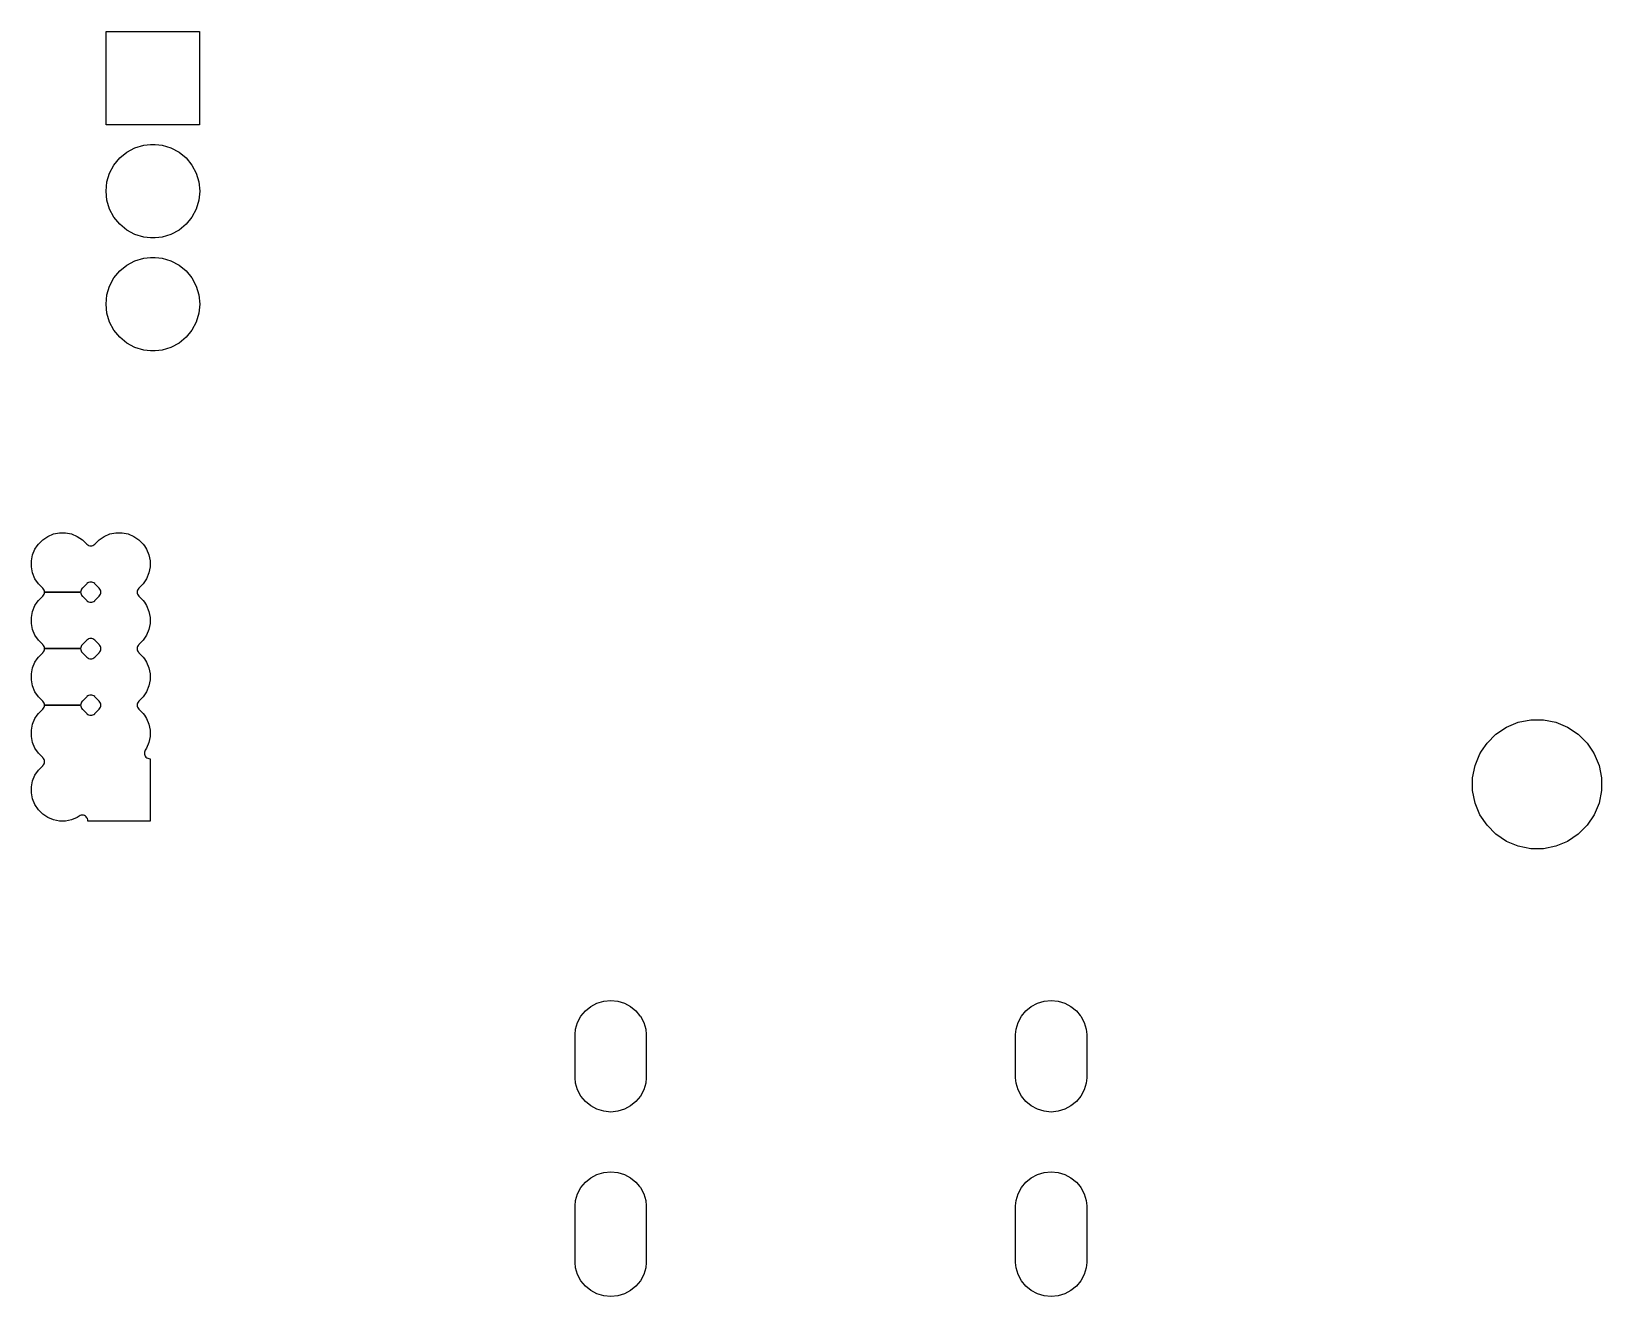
# Model space of a CAD drawing. Extents: x 130.5 to 165.8, y -129.9 to -101.4.
import ezdxf

# ---------------------------------------------------------------- set-up
doc = ezdxf.new("R2010")
doc.units = 0
doc.header["$MEASUREMENT"] = 0
doc.layers.add('BLACK', color=7, linetype='CONTINUOUS')

msp = doc.modelspace()

# ---------------------------------------------------------------- linework, layer by layer
at = {"layer": 'BLACK', "linetype": 'CONTINUOUS'}
for p, q in [((132.21, -103.51), (132.21, -101.41)), ((132.21, -101.41), (134.31, -101.41)), ((134.31, -101.41), (134.31, -103.51)), ((134.31, -103.51), (132.21, -103.51)), ((132.514, -104.254), (132.674, -104.123)), ((132.674, -104.123), (132.856, -104.025)), ((132.856, -104.025), (133.054, -103.965)), ((132.856, -104.025), (132.856, -104.025)), ((133.054, -103.965), (133.131, -103.958)), ((133.131, -103.958), (133.208, -103.95)), ((133.208, -103.95), (133.312, -103.95)), ((133.312, -103.95), (133.389, -103.958)), ((133.389, -103.958), (133.466, -103.965)), ((133.466, -103.965), (133.664, -104.025)), ((133.664, -104.025), (133.664, -104.025)), ((133.664, -104.025), (133.846, -104.123)), ((133.846, -104.123), (134.006, -104.254)), ((132.285, -104.596), (132.383, -104.414)), ((132.383, -104.414), (132.514, -104.254)), ((134.006, -104.254), (134.137, -104.414)), ((134.137, -104.414), (134.235, -104.596)), ((132.205, -105), (132.225, -104.794)), ((132.225, -104.794), (132.285, -104.596)), ((132.285, -104.596), (132.285, -104.596)), ((134.235, -104.596), (134.235, -104.596)), ((134.235, -104.596), (134.295, -104.794)), ((134.295, -104.794), (134.315, -105)), ((132.225, -105.206), (132.205, -105)), ((134.315, -105), (134.295, -105.206)), ((132.285, -105.404), (132.225, -105.206)), ((132.383, -105.586), (132.285, -105.404)), ((132.285, -105.404), (132.285, -105.404)), ((134.235, -105.404), (134.137, -105.586)), ((134.295, -105.206), (134.235, -105.404)), ((134.235, -105.404), (134.235, -105.404)), ((132.514, -105.746), (132.383, -105.586)), ((132.674, -105.877), (132.514, -105.746)), ((132.856, -105.975), (132.674, -105.877)), ((133.846, -105.877), (133.664, -105.975)), ((134.006, -105.746), (133.846, -105.877)), ((134.137, -105.586), (134.006, -105.746)), ((133.054, -106.035), (132.856, -105.975)), ((132.856, -105.975), (132.856, -105.975)), ((133.131, -106.042), (133.054, -106.035)), ((133.208, -106.05), (133.131, -106.042)), ((133.312, -106.05), (133.208, -106.05)), ((133.389, -106.042), (133.312, -106.05)), ((133.466, -106.035), (133.389, -106.042)), ((133.664, -105.975), (133.466, -106.035)), ((133.664, -105.975), (133.664, -105.975)), ((132.674, -106.663), (132.856, -106.565)), ((132.856, -106.565), (133.054, -106.505)), ((132.856, -106.565), (132.856, -106.565)), ((133.054, -106.505), (133.131, -106.498)), ((133.131, -106.498), (133.208, -106.49)), ((133.208, -106.49), (133.312, -106.49)), ((133.312, -106.49), (133.389, -106.498)), ((133.389, -106.498), (133.466, -106.505)), ((133.466, -106.505), (133.664, -106.565)), ((133.664, -106.565), (133.664, -106.565)), ((133.664, -106.565), (133.846, -106.663)), ((132.383, -106.954), (132.514, -106.794)), ((132.514, -106.794), (132.674, -106.663)), ((133.846, -106.663), (134.006, -106.794)), ((134.006, -106.794), (134.137, -106.954)), ((132.225, -107.334), (132.285, -107.136)), ((132.285, -107.136), (132.383, -106.954)), ((132.285, -107.136), (132.285, -107.136)), ((134.137, -106.954), (134.235, -107.136)), ((134.235, -107.136), (134.235, -107.136)), ((134.235, -107.136), (134.295, -107.334)), ((132.205, -107.54), (132.225, -107.334)), ((132.225, -107.746), (132.205, -107.54)), ((134.295, -107.334), (134.315, -107.54)), ((134.315, -107.54), (134.295, -107.746)), ((132.285, -107.944), (132.225, -107.746)), ((132.383, -108.126), (132.285, -107.944)), ((132.285, -107.944), (132.285, -107.944)), ((134.235, -107.944), (134.137, -108.126)), ((134.295, -107.746), (134.235, -107.944)), ((134.235, -107.944), (134.235, -107.944)), ((132.514, -108.286), (132.383, -108.126)), ((132.674, -108.417), (132.514, -108.286)), ((134.006, -108.286), (133.846, -108.417)), ((134.137, -108.126), (134.006, -108.286)), ((132.856, -108.515), (132.674, -108.417)), ((133.054, -108.575), (132.856, -108.515)), ((132.856, -108.515), (132.856, -108.515)), ((133.131, -108.582), (133.054, -108.575)), ((133.208, -108.59), (133.131, -108.582)), ((133.312, -108.59), (133.208, -108.59)), ((133.389, -108.582), (133.312, -108.59)), ((133.466, -108.575), (133.389, -108.582)), ((133.664, -108.515), (133.466, -108.575)), ((133.846, -108.417), (133.664, -108.515)), ((133.664, -108.515), (133.664, -108.515)), ((130.658, -112.975), (130.684, -112.936)), ((130.684, -112.936), (130.782, -112.838)), ((130.782, -112.838), (130.896, -112.762)), ((130.896, -112.762), (131.024, -112.709)), ((130.896, -112.762), (130.896, -112.762)), ((131.024, -112.709), (131.159, -112.682)), ((131.159, -112.682), (131.297, -112.682)), ((131.297, -112.682), (131.432, -112.709)), ((131.432, -112.709), (131.56, -112.762)), ((131.56, -112.762), (131.56, -112.762)), ((131.56, -112.762), (131.674, -112.838)), ((131.674, -112.838), (131.772, -112.936)), ((131.772, -112.936), (131.772, -112.936)), ((131.772, -112.936), (131.775, -112.939)), ((131.775, -112.939), (131.794, -112.954)), ((131.932, -112.954), (131.951, -112.939)), ((131.951, -112.939), (131.954, -112.936)), ((131.954, -112.936), (132.052, -112.838)), ((131.954, -112.936), (131.954, -112.936)), ((132.052, -112.838), (132.166, -112.762)), ((132.166, -112.762), (132.294, -112.709)), ((132.166, -112.762), (132.166, -112.762)), ((132.294, -112.709), (132.429, -112.682)), ((132.429, -112.682), (132.567, -112.682)), ((132.567, -112.682), (132.702, -112.709)), ((132.702, -112.709), (132.83, -112.762)), ((132.83, -112.762), (132.83, -112.762)), ((132.83, -112.762), (132.944, -112.838)), ((132.944, -112.838), (133.042, -112.936)), ((133.042, -112.936), (133.068, -112.975)), ((130.528, -113.313), (130.555, -113.178)), ((130.555, -113.178), (130.608, -113.05)), ((130.608, -113.05), (130.658, -112.975)), ((131.794, -112.954), (131.815, -112.966)), ((131.815, -112.966), (131.839, -112.973)), ((131.839, -112.973), (131.863, -112.975)), ((131.863, -112.975), (131.887, -112.973)), ((131.887, -112.973), (131.911, -112.966)), ((131.911, -112.966), (131.932, -112.954)), ((133.068, -112.975), (133.118, -113.05)), ((133.118, -113.05), (133.171, -113.178)), ((133.171, -113.178), (133.198, -113.313)), ((130.528, -113.451), (130.528, -113.313)), ((130.555, -113.586), (130.528, -113.451)), ((130.608, -113.714), (130.555, -113.586)), ((133.171, -113.586), (133.118, -113.714)), ((133.198, -113.451), (133.171, -113.586)), ((133.198, -113.313), (133.198, -113.451)), ((130.684, -113.828), (130.608, -113.714)), ((130.608, -113.714), (130.608, -113.714)), ((130.782, -113.926), (130.684, -113.828)), ((130.785, -113.929), (130.782, -113.926)), ((130.782, -113.926), (130.782, -113.926)), ((130.8, -113.948), (130.785, -113.929)), ((130.812, -113.969), (130.8, -113.948)), ((130.819, -113.993), (130.812, -113.969)), ((130.821, -114.017), (130.819, -113.993)), ((131.637, -113.993), (131.635, -114.017)), ((131.644, -113.969), (131.637, -113.993)), ((131.656, -113.948), (131.644, -113.969)), ((131.671, -113.929), (131.656, -113.948)), ((131.674, -113.926), (131.671, -113.929)), ((131.772, -113.828), (131.674, -113.926)), ((131.674, -113.926), (131.674, -113.926)), ((131.775, -113.825), (131.772, -113.828)), ((131.772, -113.828), (131.772, -113.828)), ((131.794, -113.81), (131.775, -113.825)), ((131.815, -113.798), (131.794, -113.81)), ((131.839, -113.791), (131.815, -113.798)), ((131.863, -113.789), (131.839, -113.791)), ((131.887, -113.791), (131.863, -113.789)), ((131.911, -113.798), (131.887, -113.791)), ((131.932, -113.81), (131.911, -113.798)), ((131.951, -113.825), (131.932, -113.81)), ((131.954, -113.828), (131.951, -113.825)), ((132.052, -113.926), (131.954, -113.828)), ((131.954, -113.828), (131.954, -113.828)), ((132.055, -113.929), (132.052, -113.926)), ((132.052, -113.926), (132.052, -113.926)), ((132.07, -113.948), (132.055, -113.929)), ((132.082, -113.969), (132.07, -113.948)), ((132.089, -113.993), (132.082, -113.969)), ((132.091, -114.017), (132.089, -113.993)), ((132.907, -113.993), (132.905, -114.017)), ((132.914, -113.969), (132.907, -113.993)), ((132.926, -113.948), (132.914, -113.969)), ((132.941, -113.929), (132.926, -113.948)), ((132.944, -113.926), (132.941, -113.929)), ((133.042, -113.828), (132.944, -113.926)), ((132.944, -113.926), (132.944, -113.926)), ((133.118, -113.714), (133.042, -113.828)), ((133.118, -113.714), (133.118, -113.714)), ((130.555, -114.448), (130.608, -114.32)), ((130.608, -114.32), (130.658, -114.245)), ((130.658, -114.245), (130.684, -114.206)), ((130.684, -114.206), (130.782, -114.108)), ((130.782, -114.108), (130.785, -114.105)), ((130.782, -114.108), (130.782, -114.108)), ((130.785, -114.105), (130.8, -114.086)), ((130.8, -114.086), (130.812, -114.065)), ((130.812, -114.065), (130.819, -114.041)), ((130.819, -114.041), (130.821, -114.017)), ((130.821, -114.017), (131.635, -114.017)), ((131.635, -114.017), (130.821, -114.017)), ((131.635, -114.017), (131.637, -114.041)), ((131.637, -114.041), (131.644, -114.065)), ((131.644, -114.065), (131.656, -114.086)), ((131.656, -114.086), (131.671, -114.105)), ((131.671, -114.105), (131.674, -114.108)), ((131.674, -114.108), (131.674, -114.108)), ((131.674, -114.108), (131.772, -114.206)), ((131.772, -114.206), (131.772, -114.206)), ((131.772, -114.206), (131.775, -114.209)), ((131.775, -114.209), (131.794, -114.224)), ((131.794, -114.224), (131.815, -114.236)), ((131.815, -114.236), (131.839, -114.243)), ((131.839, -114.243), (131.863, -114.245)), ((131.863, -114.245), (131.887, -114.243)), ((131.887, -114.243), (131.911, -114.236)), ((131.911, -114.236), (131.932, -114.224)), ((131.932, -114.224), (131.951, -114.209)), ((131.951, -114.209), (131.954, -114.206)), ((131.954, -114.206), (132.052, -114.108)), ((131.954, -114.206), (131.954, -114.206)), ((132.052, -114.108), (132.055, -114.105)), ((132.052, -114.108), (132.052, -114.108)), ((132.055, -114.105), (132.07, -114.086)), ((132.07, -114.086), (132.082, -114.065)), ((132.082, -114.065), (132.089, -114.041)), ((132.089, -114.041), (132.091, -114.017)), ((132.905, -114.017), (132.907, -114.041)), ((132.907, -114.041), (132.914, -114.065)), ((132.914, -114.065), (132.926, -114.086)), ((132.926, -114.086), (132.941, -114.105)), ((132.941, -114.105), (132.944, -114.108)), ((132.944, -114.108), (132.944, -114.108)), ((132.944, -114.108), (133.042, -114.206)), ((133.042, -114.206), (133.068, -114.245)), ((133.068, -114.245), (133.118, -114.32)), ((133.118, -114.32), (133.171, -114.448)), ((130.528, -114.583), (130.555, -114.448)), ((130.528, -114.721), (130.528, -114.583)), ((133.171, -114.448), (133.198, -114.583)), ((133.198, -114.583), (133.198, -114.721)), ((130.555, -114.856), (130.528, -114.721)), ((130.608, -114.984), (130.555, -114.856)), ((130.684, -115.098), (130.608, -114.984)), ((130.608, -114.984), (130.608, -114.984)), ((131.815, -115.068), (131.794, -115.08)), ((131.839, -115.061), (131.815, -115.068)), ((131.863, -115.059), (131.839, -115.061)), ((131.887, -115.061), (131.863, -115.059)), ((131.911, -115.068), (131.887, -115.061)), ((131.932, -115.08), (131.911, -115.068)), ((133.118, -114.984), (133.042, -115.098)), ((133.171, -114.856), (133.118, -114.984)), ((133.118, -114.984), (133.118, -114.984)), ((133.198, -114.721), (133.171, -114.856)), ((130.782, -115.196), (130.684, -115.098)), ((130.684, -115.476), (130.782, -115.378)), ((130.785, -115.199), (130.782, -115.196)), ((130.782, -115.196), (130.782, -115.196)), ((130.782, -115.378), (130.785, -115.375)), ((130.782, -115.378), (130.782, -115.378)), ((130.8, -115.218), (130.785, -115.199)), ((130.785, -115.375), (130.8, -115.356)), ((130.812, -115.239), (130.8, -115.218)), ((130.8, -115.356), (130.812, -115.335)), ((130.819, -115.263), (130.812, -115.239)), ((130.812, -115.335), (130.819, -115.311)), ((130.821, -115.287), (130.819, -115.263)), ((130.819, -115.311), (130.821, -115.287)), ((130.821, -115.287), (131.635, -115.287)), ((131.635, -115.287), (130.821, -115.287)), ((131.637, -115.263), (131.635, -115.287)), ((131.635, -115.287), (131.637, -115.311)), ((131.644, -115.239), (131.637, -115.263)), ((131.637, -115.311), (131.644, -115.335)), ((131.656, -115.218), (131.644, -115.239)), ((131.644, -115.335), (131.656, -115.356)), ((131.671, -115.199), (131.656, -115.218)), ((131.656, -115.356), (131.671, -115.375)), ((131.674, -115.196), (131.671, -115.199)), ((131.671, -115.375), (131.674, -115.378)), ((131.772, -115.098), (131.674, -115.196)), ((131.674, -115.196), (131.674, -115.196)), ((131.674, -115.378), (131.674, -115.378)), ((131.674, -115.378), (131.772, -115.476)), ((131.775, -115.095), (131.772, -115.098)), ((131.772, -115.098), (131.772, -115.098)), ((131.794, -115.08), (131.775, -115.095)), ((131.951, -115.095), (131.932, -115.08)), ((131.954, -115.098), (131.951, -115.095)), ((132.052, -115.196), (131.954, -115.098)), ((131.954, -115.098), (131.954, -115.098)), ((131.954, -115.476), (132.052, -115.378)), ((132.055, -115.199), (132.052, -115.196)), ((132.052, -115.196), (132.052, -115.196)), ((132.052, -115.378), (132.055, -115.375)), ((132.052, -115.378), (132.052, -115.378)), ((132.07, -115.218), (132.055, -115.199)), ((132.055, -115.375), (132.07, -115.356)), ((132.082, -115.239), (132.07, -115.218)), ((132.07, -115.356), (132.082, -115.335)), ((132.089, -115.263), (132.082, -115.239)), ((132.082, -115.335), (132.089, -115.311)), ((132.091, -115.287), (132.089, -115.263)), ((132.089, -115.311), (132.091, -115.287)), ((132.907, -115.263), (132.905, -115.287)), ((132.905, -115.287), (132.907, -115.311)), ((132.914, -115.239), (132.907, -115.263)), ((132.907, -115.311), (132.914, -115.335)), ((132.926, -115.218), (132.914, -115.239)), ((132.914, -115.335), (132.926, -115.356)), ((132.941, -115.199), (132.926, -115.218)), ((132.926, -115.356), (132.941, -115.375)), ((132.944, -115.196), (132.941, -115.199)), ((132.941, -115.375), (132.944, -115.378)), ((133.042, -115.098), (132.944, -115.196)), ((132.944, -115.196), (132.944, -115.196)), ((132.944, -115.378), (132.944, -115.378)), ((132.944, -115.378), (133.042, -115.476)), ((130.528, -115.853), (130.555, -115.718)), ((130.555, -115.718), (130.608, -115.59)), ((130.608, -115.59), (130.658, -115.515)), ((130.658, -115.515), (130.684, -115.476)), ((131.772, -115.476), (131.772, -115.476)), ((131.772, -115.476), (131.775, -115.479)), ((131.775, -115.479), (131.794, -115.494)), ((131.794, -115.494), (131.815, -115.506)), ((131.815, -115.506), (131.839, -115.513)), ((131.839, -115.513), (131.863, -115.515)), ((131.863, -115.515), (131.887, -115.513)), ((131.887, -115.513), (131.911, -115.506)), ((131.911, -115.506), (131.932, -115.494)), ((131.932, -115.494), (131.951, -115.479)), ((131.951, -115.479), (131.954, -115.476)), ((131.954, -115.476), (131.954, -115.476)), ((133.042, -115.476), (133.068, -115.515)), ((133.068, -115.515), (133.118, -115.59)), ((133.118, -115.59), (133.171, -115.718)), ((133.171, -115.718), (133.198, -115.853)), ((130.528, -115.991), (130.528, -115.853)), ((130.555, -116.126), (130.528, -115.991)), ((130.608, -116.254), (130.555, -116.126)), ((133.171, -116.126), (133.118, -116.254)), ((133.198, -115.991), (133.171, -116.126)), ((133.198, -115.853), (133.198, -115.991)), ((130.684, -116.368), (130.608, -116.254)), ((130.608, -116.254), (130.608, -116.254)), ((130.782, -116.466), (130.684, -116.368)), ((130.785, -116.469), (130.782, -116.466)), ((130.782, -116.466), (130.782, -116.466)), ((130.8, -116.488), (130.785, -116.469)), ((131.671, -116.469), (131.656, -116.488)), ((131.674, -116.466), (131.671, -116.469)), ((131.772, -116.368), (131.674, -116.466)), ((131.674, -116.466), (131.674, -116.466)), ((131.775, -116.365), (131.772, -116.368)), ((131.772, -116.368), (131.772, -116.368)), ((131.794, -116.35), (131.775, -116.365)), ((131.815, -116.338), (131.794, -116.35)), ((131.839, -116.331), (131.815, -116.338)), ((131.863, -116.329), (131.839, -116.331)), ((131.887, -116.331), (131.863, -116.329)), ((131.911, -116.338), (131.887, -116.331)), ((131.932, -116.35), (131.911, -116.338)), ((131.951, -116.365), (131.932, -116.35)), ((131.954, -116.368), (131.951, -116.365)), ((132.052, -116.466), (131.954, -116.368)), ((131.954, -116.368), (131.954, -116.368)), ((132.055, -116.469), (132.052, -116.466)), ((132.052, -116.466), (132.052, -116.466)), ((132.07, -116.488), (132.055, -116.469)), ((132.941, -116.469), (132.926, -116.488)), ((132.944, -116.466), (132.941, -116.469)), ((133.042, -116.368), (132.944, -116.466)), ((132.944, -116.466), (132.944, -116.466)), ((133.118, -116.254), (133.042, -116.368)), ((133.118, -116.254), (133.118, -116.254)), ((130.608, -116.86), (130.658, -116.785)), ((130.658, -116.785), (130.684, -116.746)), ((130.684, -116.746), (130.782, -116.648)), ((130.782, -116.648), (130.785, -116.645)), ((130.782, -116.648), (130.782, -116.648)), ((130.785, -116.645), (130.8, -116.626)), ((130.812, -116.509), (130.8, -116.488)), ((130.8, -116.626), (130.812, -116.605)), ((130.819, -116.533), (130.812, -116.509)), ((130.812, -116.605), (130.819, -116.581)), ((130.821, -116.557), (130.819, -116.533)), ((130.819, -116.581), (130.821, -116.557)), ((130.821, -116.557), (131.635, -116.557)), ((131.635, -116.557), (130.821, -116.557)), ((131.637, -116.533), (131.635, -116.557)), ((131.635, -116.557), (131.637, -116.581)), ((131.644, -116.509), (131.637, -116.533)), ((131.637, -116.581), (131.644, -116.605)), ((131.656, -116.488), (131.644, -116.509)), ((131.644, -116.605), (131.656, -116.626)), ((131.656, -116.626), (131.671, -116.645)), ((131.671, -116.645), (131.674, -116.648)), ((131.674, -116.648), (131.674, -116.648)), ((131.674, -116.648), (131.772, -116.746)), ((131.772, -116.746), (131.772, -116.746)), ((131.772, -116.746), (131.775, -116.749)), ((131.775, -116.749), (131.794, -116.764)), ((131.794, -116.764), (131.815, -116.776)), ((131.815, -116.776), (131.839, -116.783)), ((131.839, -116.783), (131.863, -116.785)), ((131.863, -116.785), (131.887, -116.783)), ((131.887, -116.783), (131.911, -116.776)), ((131.911, -116.776), (131.932, -116.764)), ((131.932, -116.764), (131.951, -116.749)), ((131.951, -116.749), (131.954, -116.746)), ((131.954, -116.746), (132.052, -116.648)), ((131.954, -116.746), (131.954, -116.746)), ((132.052, -116.648), (132.055, -116.645)), ((132.052, -116.648), (132.052, -116.648)), ((132.055, -116.645), (132.07, -116.626)), ((132.082, -116.509), (132.07, -116.488)), ((132.07, -116.626), (132.082, -116.605)), ((132.089, -116.533), (132.082, -116.509)), ((132.082, -116.605), (132.089, -116.581)), ((132.091, -116.557), (132.089, -116.533)), ((132.089, -116.581), (132.091, -116.557)), ((132.907, -116.533), (132.905, -116.557)), ((132.905, -116.557), (132.907, -116.581)), ((132.914, -116.509), (132.907, -116.533)), ((132.907, -116.581), (132.914, -116.605)), ((132.926, -116.488), (132.914, -116.509)), ((132.914, -116.605), (132.926, -116.626)), ((132.926, -116.626), (132.941, -116.645)), ((132.941, -116.645), (132.944, -116.648)), ((132.944, -116.648), (132.944, -116.648)), ((132.944, -116.648), (133.042, -116.746)), ((133.042, -116.746), (133.068, -116.785)), ((133.068, -116.785), (133.118, -116.86)), ((130.528, -117.123), (130.555, -116.988)), ((130.528, -117.261), (130.528, -117.123)), ((130.555, -116.988), (130.608, -116.86)), ((133.118, -116.86), (133.171, -116.988)), ((133.171, -116.988), (133.198, -117.123)), ((133.198, -117.123), (133.198, -117.261)), ((163.451, -117.209), (163.688, -117.05)), ((163.688, -117.05), (163.952, -116.941)), ((163.688, -117.05), (163.688, -117.05)), ((163.952, -116.941), (164.232, -116.885)), ((164.232, -116.885), (164.518, -116.885)), ((164.518, -116.885), (164.798, -116.941)), ((164.798, -116.941), (165.062, -117.05)), ((165.062, -117.05), (165.062, -117.05)), ((165.062, -117.05), (165.299, -117.209)), ((130.555, -117.396), (130.528, -117.261)), ((130.608, -117.524), (130.555, -117.396)), ((130.684, -117.638), (130.608, -117.524)), ((130.608, -117.524), (130.608, -117.524)), ((133.118, -117.524), (133.089, -117.568)), ((133.171, -117.396), (133.118, -117.524)), ((133.198, -117.261), (133.171, -117.396)), ((163.129, -117.589), (163.249, -117.411)), ((163.249, -117.411), (163.451, -117.209)), ((165.299, -117.209), (165.501, -117.411)), ((165.501, -117.411), (165.621, -117.589)), ((130.782, -117.736), (130.684, -117.638)), ((130.785, -117.739), (130.782, -117.736)), ((130.782, -117.736), (130.782, -117.736)), ((130.8, -117.758), (130.785, -117.739)), ((130.812, -117.779), (130.8, -117.758)), ((130.8, -117.896), (130.812, -117.875)), ((130.819, -117.803), (130.812, -117.779)), ((130.812, -117.875), (130.819, -117.851)), ((130.821, -117.827), (130.819, -117.803)), ((130.819, -117.851), (130.821, -117.827)), ((133.07, -117.613), (133.068, -117.637)), ((133.068, -117.637), (133.07, -117.661)), ((133.077, -117.589), (133.07, -117.613)), ((133.07, -117.661), (133.077, -117.685)), ((133.089, -117.568), (133.077, -117.589)), ((133.077, -117.685), (133.089, -117.706)), ((133.089, -117.706), (133.104, -117.725)), ((133.104, -117.725), (133.123, -117.741)), ((133.123, -117.741), (133.145, -117.752)), ((133.145, -117.752), (133.168, -117.76)), ((133.168, -117.76), (133.193, -117.762)), ((133.193, -117.762), (133.198, -117.762)), ((133.198, -117.762), (133.198, -119.162)), ((162.981, -117.912), (163.09, -117.648)), ((163.09, -117.648), (163.129, -117.589)), ((165.621, -117.589), (165.66, -117.648)), ((165.66, -117.648), (165.769, -117.912)), ((130.555, -118.258), (130.608, -118.13)), ((130.608, -118.13), (130.684, -118.016)), ((130.684, -118.016), (130.782, -117.918)), ((130.684, -118.016), (130.684, -118.016)), ((130.782, -117.918), (130.785, -117.915)), ((130.782, -117.918), (130.782, -117.918)), ((130.785, -117.915), (130.8, -117.896)), ((162.925, -118.192), (162.981, -117.912)), ((162.925, -118.478), (162.925, -118.192)), ((165.769, -117.912), (165.825, -118.192)), ((165.825, -118.192), (165.825, -118.478)), ((130.528, -118.393), (130.555, -118.258)), ((130.528, -118.531), (130.528, -118.393)), ((130.555, -118.666), (130.528, -118.531)), ((162.981, -118.758), (162.925, -118.478)), ((165.825, -118.478), (165.769, -118.758)), ((130.608, -118.794), (130.555, -118.666)), ((130.684, -118.908), (130.608, -118.794)), ((130.608, -118.794), (130.608, -118.794)), ((130.782, -119.006), (130.684, -118.908)), ((163.09, -119.022), (162.981, -118.758)), ((165.769, -118.758), (165.66, -119.022)), ((130.806, -119.022), (130.782, -119.006)), ((130.896, -119.082), (130.806, -119.022)), ((131.024, -119.135), (130.896, -119.082)), ((131.159, -119.162), (131.024, -119.135)), ((131.297, -119.162), (131.159, -119.162)), ((131.432, -119.135), (131.297, -119.162)), ((131.56, -119.082), (131.432, -119.135)), ((131.604, -119.053), (131.56, -119.082)), ((131.625, -119.041), (131.604, -119.053)), ((131.649, -119.034), (131.625, -119.041)), ((131.673, -119.032), (131.649, -119.034)), ((131.697, -119.034), (131.673, -119.032)), ((131.721, -119.041), (131.697, -119.034)), ((131.742, -119.053), (131.721, -119.041)), ((131.761, -119.068), (131.742, -119.053)), ((131.777, -119.087), (131.761, -119.068)), ((131.788, -119.109), (131.777, -119.087)), ((131.796, -119.132), (131.788, -119.109)), ((131.798, -119.157), (131.796, -119.132)), ((131.798, -119.162), (131.798, -119.157)), ((133.198, -119.162), (131.798, -119.162)), ((163.249, -119.259), (163.09, -119.022)), ((163.09, -119.022), (163.09, -119.022)), ((163.451, -119.461), (163.249, -119.259)), ((165.501, -119.259), (165.299, -119.461)), ((165.66, -119.022), (165.501, -119.259)), ((165.66, -119.022), (165.66, -119.022)), ((163.688, -119.62), (163.451, -119.461)), ((163.952, -119.729), (163.688, -119.62)), ((163.688, -119.62), (163.688, -119.62)), ((163.688, -119.62), (163.688, -119.62)), ((165.062, -119.62), (164.798, -119.729)), ((165.299, -119.461), (165.062, -119.62)), ((165.062, -119.62), (165.062, -119.62)), ((165.062, -119.62), (165.062, -119.62)), ((164.232, -119.785), (163.952, -119.729)), ((164.518, -119.785), (164.232, -119.785)), ((164.798, -119.729), (164.518, -119.785)), ((142.882, -123.553), (142.982, -123.432)), ((142.982, -123.432), (143.103, -123.332)), ((143.103, -123.332), (143.242, -123.257)), ((143.103, -123.332), (143.103, -123.332)), ((143.103, -123.332), (143.103, -123.332)), ((143.242, -123.257), (143.393, -123.212)), ((143.242, -123.257), (143.242, -123.257)), ((143.393, -123.212), (143.55, -123.196)), ((143.55, -123.196), (143.707, -123.212)), ((143.707, -123.212), (143.858, -123.257)), ((143.858, -123.257), (143.858, -123.257)), ((143.858, -123.257), (143.997, -123.332)), ((143.997, -123.332), (143.997, -123.332)), ((143.997, -123.332), (143.997, -123.332)), ((143.997, -123.332), (144.118, -123.432)), ((144.118, -123.432), (144.2, -123.532)), ((144.2, -123.532), (144.218, -123.553)), ((152.782, -123.553), (152.882, -123.432)), ((152.882, -123.432), (153.003, -123.332)), ((153.003, -123.332), (153.142, -123.257)), ((153.003, -123.332), (153.003, -123.332)), ((153.003, -123.332), (153.003, -123.332)), ((153.142, -123.257), (153.293, -123.212)), ((153.142, -123.257), (153.142, -123.257)), ((153.293, -123.212), (153.45, -123.196)), ((153.45, -123.196), (153.607, -123.212)), ((153.607, -123.212), (153.758, -123.257)), ((153.758, -123.257), (153.758, -123.257)), ((153.758, -123.257), (153.897, -123.332)), ((153.897, -123.332), (153.897, -123.332)), ((153.897, -123.332), (153.897, -123.332)), ((153.897, -123.332), (154.018, -123.432)), ((154.018, -123.432), (154.1, -123.532)), ((154.1, -123.532), (154.118, -123.553)), ((142.75, -123.961), (142.762, -123.843)), ((142.762, -123.843), (142.807, -123.692)), ((142.807, -123.692), (142.882, -123.553)), ((144.218, -123.553), (144.293, -123.692)), ((144.293, -123.692), (144.293, -123.692)), ((144.293, -123.692), (144.338, -123.843)), ((144.338, -123.843), (144.35, -123.961)), ((152.65, -123.961), (152.662, -123.843)), ((152.662, -123.843), (152.707, -123.692)), ((152.707, -123.692), (152.782, -123.553)), ((154.118, -123.553), (154.193, -123.692)), ((154.193, -123.692), (154.193, -123.692)), ((154.193, -123.692), (154.238, -123.843)), ((154.238, -123.843), (154.25, -123.961)), ((142.75, -124.939), (142.75, -123.961)), ((144.35, -123.961), (144.35, -124.939)), ((152.65, -124.939), (152.65, -123.961)), ((154.25, -123.961), (154.25, -124.939)), ((142.762, -125.057), (142.75, -124.939)), ((144.35, -124.939), (144.338, -125.057)), ((152.662, -125.057), (152.65, -124.939)), ((154.25, -124.939), (154.238, -125.057)), ((142.807, -125.208), (142.762, -125.057)), ((142.882, -125.347), (142.807, -125.208)), ((142.807, -125.208), (142.807, -125.208)), ((144.293, -125.208), (144.218, -125.347)), ((144.338, -125.057), (144.293, -125.208)), ((144.293, -125.208), (144.293, -125.208)), ((152.707, -125.208), (152.662, -125.057)), ((152.782, -125.347), (152.707, -125.208)), ((152.707, -125.208), (152.707, -125.208)), ((154.193, -125.208), (154.118, -125.347)), ((154.238, -125.057), (154.193, -125.208)), ((154.193, -125.208), (154.193, -125.208)), ((142.982, -125.468), (142.882, -125.347)), ((143.103, -125.568), (142.982, -125.468)), ((143.242, -125.643), (143.103, -125.568)), ((143.393, -125.688), (143.242, -125.643)), ((143.242, -125.643), (143.242, -125.643)), ((143.858, -125.643), (143.707, -125.688)), ((143.997, -125.568), (143.858, -125.643)), ((143.858, -125.643), (143.858, -125.643)), ((144.118, -125.468), (143.997, -125.568)), ((144.218, -125.347), (144.118, -125.468)), ((152.882, -125.468), (152.782, -125.347)), ((153.003, -125.568), (152.882, -125.468)), ((153.142, -125.643), (153.003, -125.568)), ((153.293, -125.688), (153.142, -125.643)), ((153.142, -125.643), (153.142, -125.643)), ((153.758, -125.643), (153.607, -125.688)), ((153.897, -125.568), (153.758, -125.643)), ((153.758, -125.643), (153.758, -125.643)), ((154.018, -125.468), (153.897, -125.568)), ((154.118, -125.347), (154.018, -125.468)), ((143.55, -125.704), (143.393, -125.688)), ((143.707, -125.688), (143.55, -125.704)), ((153.45, -125.704), (153.293, -125.688)), ((153.607, -125.688), (153.45, -125.704)), ((143.242, -127.107), (143.393, -127.062)), ((143.393, -127.062), (143.55, -127.046)), ((143.55, -127.046), (143.707, -127.062)), ((143.707, -127.062), (143.858, -127.107)), ((153.142, -127.107), (153.293, -127.062)), ((153.293, -127.062), (153.45, -127.046)), ((153.45, -127.046), (153.607, -127.062)), ((153.607, -127.062), (153.758, -127.107)), ((142.807, -127.542), (142.882, -127.403)), ((142.882, -127.403), (142.982, -127.282)), ((142.982, -127.282), (143.103, -127.182)), ((143.103, -127.182), (143.242, -127.107)), ((143.103, -127.182), (143.103, -127.182)), ((143.103, -127.182), (143.103, -127.182)), ((143.242, -127.107), (143.242, -127.107)), ((143.858, -127.107), (143.858, -127.107)), ((143.858, -127.107), (143.997, -127.182)), ((143.997, -127.182), (143.997, -127.182)), ((143.997, -127.182), (143.997, -127.182)), ((143.997, -127.182), (144.118, -127.282)), ((144.118, -127.282), (144.2, -127.382)), ((144.2, -127.382), (144.218, -127.403)), ((144.218, -127.403), (144.293, -127.542)), ((152.707, -127.542), (152.782, -127.403)), ((152.782, -127.403), (152.882, -127.282)), ((152.882, -127.282), (153.003, -127.182)), ((153.003, -127.182), (153.142, -127.107)), ((153.003, -127.182), (153.003, -127.182)), ((153.003, -127.182), (153.003, -127.182)), ((153.142, -127.107), (153.142, -127.107)), ((153.758, -127.107), (153.758, -127.107)), ((153.758, -127.107), (153.897, -127.182)), ((153.897, -127.182), (153.897, -127.182)), ((153.897, -127.182), (153.897, -127.182)), ((153.897, -127.182), (154.018, -127.282)), ((154.018, -127.282), (154.1, -127.382)), ((154.1, -127.382), (154.118, -127.403)), ((154.118, -127.403), (154.193, -127.542)), ((142.75, -127.811), (142.762, -127.693)), ((142.762, -127.693), (142.807, -127.542)), ((144.293, -127.542), (144.293, -127.542)), ((144.293, -127.542), (144.338, -127.693)), ((144.338, -127.693), (144.35, -127.811)), ((152.65, -127.811), (152.662, -127.693)), ((152.662, -127.693), (152.707, -127.542)), ((154.193, -127.542), (154.193, -127.542)), ((154.193, -127.542), (154.238, -127.693)), ((154.238, -127.693), (154.25, -127.811)), ((142.75, -129.089), (142.75, -127.811)), ((144.35, -127.811), (144.35, -129.089)), ((152.65, -129.089), (152.65, -127.811)), ((154.25, -127.811), (154.25, -129.089)), ((142.762, -129.207), (142.75, -129.089)), ((144.35, -129.089), (144.338, -129.207)), ((152.662, -129.207), (152.65, -129.089)), ((154.25, -129.089), (154.238, -129.207)), ((142.807, -129.358), (142.762, -129.207)), ((142.882, -129.497), (142.807, -129.358)), ((142.807, -129.358), (142.807, -129.358)), ((142.982, -129.618), (142.882, -129.497)), ((144.218, -129.497), (144.118, -129.618)), ((144.293, -129.358), (144.218, -129.497)), ((144.338, -129.207), (144.293, -129.358)), ((144.293, -129.358), (144.293, -129.358)), ((152.707, -129.358), (152.662, -129.207)), ((152.782, -129.497), (152.707, -129.358)), ((152.707, -129.358), (152.707, -129.358)), ((152.882, -129.618), (152.782, -129.497)), ((154.118, -129.497), (154.018, -129.618)), ((154.193, -129.358), (154.118, -129.497)), ((154.238, -129.207), (154.193, -129.358)), ((154.193, -129.358), (154.193, -129.358)), ((143.103, -129.718), (142.982, -129.618)), ((143.242, -129.793), (143.103, -129.718)), ((143.393, -129.838), (143.242, -129.793)), ((143.242, -129.793), (143.242, -129.793)), ((143.55, -129.854), (143.393, -129.838)), ((143.707, -129.838), (143.55, -129.854)), ((143.858, -129.793), (143.707, -129.838)), ((143.997, -129.718), (143.858, -129.793)), ((143.858, -129.793), (143.858, -129.793)), ((144.118, -129.618), (143.997, -129.718)), ((153.003, -129.718), (152.882, -129.618)), ((153.142, -129.793), (153.003, -129.718)), ((153.293, -129.838), (153.142, -129.793)), ((153.142, -129.793), (153.142, -129.793)), ((153.45, -129.854), (153.293, -129.838)), ((153.607, -129.838), (153.45, -129.854)), ((153.758, -129.793), (153.607, -129.838)), ((153.897, -129.718), (153.758, -129.793)), ((153.758, -129.793), (153.758, -129.793)), ((154.018, -129.618), (153.897, -129.718))]:
    msp.add_line(p, q, dxfattribs=at)

doc.saveas('drawing.dxf')
